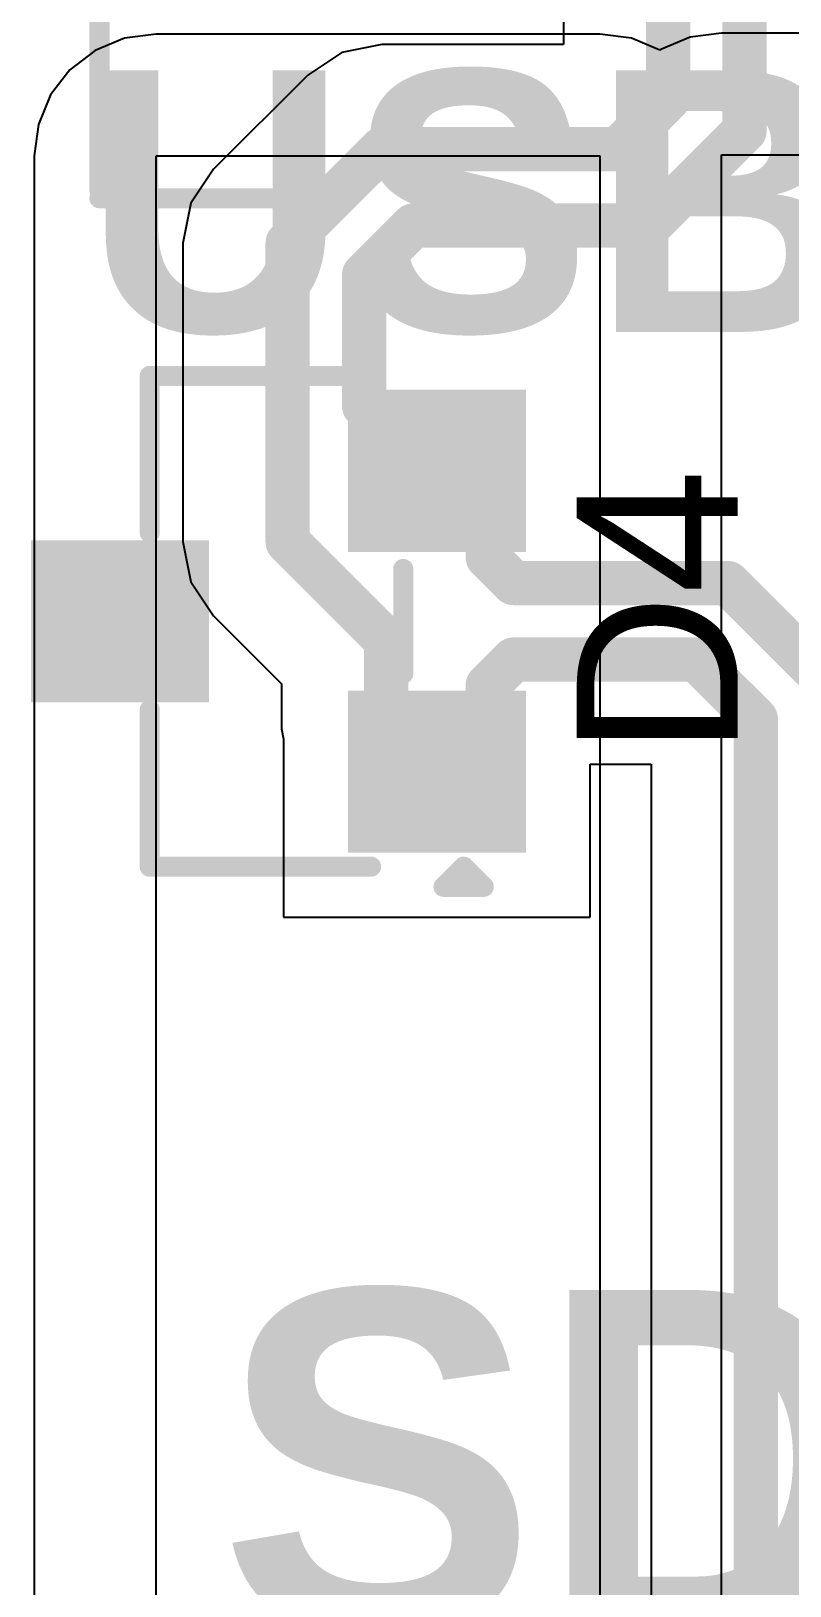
# Model space of a CAD drawing. Header units: inches. Extents: x -3 to 5437, y -3 to 5435.
# Drawn here: x 88.15 to 92.94, y 105.24 to 115.06 of the extents above; entities that cross this region are included whole.
import ezdxf

# ---------------------------------------------------------------- set-up
doc = ezdxf.new("R2010")
doc.units = ezdxf.units.IN
for name, color, linetype in [('PWR', 76, 'Continuous'), ('Top Layer', 1, 'Continuous'), ('Top Overlay', 2, 'Continuous'), ('Top Paste', 8, 'Continuous'), ('Top Solder', 216, 'Continuous')]:
    doc.layers.add(name, color=color, linetype=linetype)
doc.styles.add('Arial', font='', dxfattribs={"height": 0.2})
doc.styles.add('Arial_Bold', font='', dxfattribs={"height": 0.2})
doc.styles.get('Arial').set_extended_font_data('Arial')
doc.styles.get('Arial_Bold').set_extended_font_data('Arial', bold=True)

# ---------------------------------------------------------------- blocks, each defined once
blk = doc.blocks.new('S___23_121')
at = {"layer": 'Top Layer'}
for points in [[(-0.41000045, 1.46000089), (0.41000045, 1.46000089), (0.41000045, 0.54000019), (-0.41000045, 0.54000019)], [(-1.36000109, -0.54000019), (-0.54000019, -0.54000019), (-0.54000019, -1.46000089), (-1.36000109, -1.46000089)], [(0.54000019, -0.54000019), (1.36000109, -0.54000019), (1.36000109, -1.46000089), (0.54000019, -1.46000089)]]:
    blk.add_hatch(color=1, dxfattribs=at).paths.add_polyline_path(points)
at = {"layer": 'Top Paste'}
for points in [[(-0.41000045, 1.46000089), (0.41000045, 1.46000089), (0.41000045, 0.54000019), (-0.41000045, 0.54000019)], [(-1.36000109, -0.54000019), (-0.54000019, -0.54000019), (-0.54000019, -1.46000089), (-1.36000109, -1.46000089)], [(0.54000019, -0.54000019), (1.36000109, -0.54000019), (1.36000109, -1.46000089), (0.54000019, -1.46000089)]]:
    blk.add_hatch(color=8, dxfattribs=at).paths.add_polyline_path(points)
at = {"layer": 'Top Solder'}
for points in [[(-0.51160045, 1.56160089), (0.51160045, 1.56160089), (0.51160045, 0.43840019), (-0.51160045, 0.43840019)], [(-1.46160109, -0.43840019), (-0.43840019, -0.43840019), (-0.43840019, -1.56160089), (-1.46160109, -1.56160089)], [(0.43840019, -0.43840019), (1.46160109, -0.43840019), (1.46160109, -1.56160089), (0.43840019, -1.56160089)]]:
    blk.add_hatch(color=216, dxfattribs=at).paths.add_polyline_path(points)
at = {"layer": 'Top Overlay'}
for points in [[(-1.5494, 0.8128, 0.127, 0.127, 0), (-0.5588, 0.8128, 0.127, 0.127, 0)], [(-1.5494, 0.8128, 0.127, 0.127, 0), (-1.5494, -0.5841999999999999, 0.127, 0.127, 0)], [(0.5588, 0.8128, 0.127, 0.127, 0), (1.5494, 0.8128, 0.127, 0.127, 0)], [(1.5494, 0.8128, 0.127, 0.127, 0), (1.5494, -0.5841999999999999, 0.127, 0.127, 0)], [(-0.3302, -0.7874, 0.127, 0.127, 0), (0.3302, -0.7874, 0.127, 0.127, 0)], [(-1.6764, -1.0414, 0.127, 0.127, 0), (-1.6764, -1.2954, 0.127, 0.127, 0)], [(-1.6764, -1.0414, 0.127, 0.127, 0), (-1.5494, -1.1684, 0.127, 0.127, 0)], [(-1.5494, -1.1684, 0.127, 0.127, 0), (-1.6764, -1.2954, 0.127, 0.127, 0)]]:
    blk.add_lwpolyline(points, format="xyseb", dxfattribs=at)
for points in [[(-1.58115, 0.8128, 0.0635, 0.0635, 1), (-1.51765, 0.8128, 0.0635, 0.0635, 1)], [(-1.58115, 0.8128, 0.0635, 0.0635, 1), (-1.51765, 0.8128, 0.0635, 0.0635, 1)], [(-0.5905499999999999, 0.8128, 0.0635, 0.0635, 1), (-0.52705, 0.8128, 0.0635, 0.0635, 1)], [(0.52705, 0.8128, 0.0635, 0.0635, 1), (0.5905499999999999, 0.8128, 0.0635, 0.0635, 1)], [(1.51765, 0.8128, 0.0635, 0.0635, 1), (1.58115, 0.8128, 0.0635, 0.0635, 1)], [(1.51765, 0.8128, 0.0635, 0.0635, 1), (1.58115, 0.8128, 0.0635, 0.0635, 1)], [(-1.58115, -0.5841999999999999, 0.0635, 0.0635, 1), (-1.51765, -0.5841999999999999, 0.0635, 0.0635, 1)], [(1.51765, -0.5841999999999999, 0.0635, 0.0635, 1), (1.58115, -0.5841999999999999, 0.0635, 0.0635, 1)], [(-0.36195, -0.7874, 0.0635, 0.0635, 1), (-0.29845, -0.7874, 0.0635, 0.0635, 1)], [(0.29845, -0.7874, 0.0635, 0.0635, 1), (0.36195, -0.7874, 0.0635, 0.0635, 1)], [(-1.70815, -1.0414, 0.0635, 0.0635, 1), (-1.64465, -1.0414, 0.0635, 0.0635, 1)], [(-1.70815, -1.0414, 0.0635, 0.0635, 1), (-1.64465, -1.0414, 0.0635, 0.0635, 1)], [(-1.58115, -1.1684, 0.0635, 0.0635, 1), (-1.51765, -1.1684, 0.0635, 0.0635, 1)], [(-1.58115, -1.1684, 0.0635, 0.0635, 1), (-1.51765, -1.1684, 0.0635, 0.0635, 1)], [(-1.70815, -1.2954, 0.0635, 0.0635, 1), (-1.64465, -1.2954, 0.0635, 0.0635, 1)], [(-1.70815, -1.2954, 0.0635, 0.0635, 1), (-1.64465, -1.2954, 0.0635, 0.0635, 1)]]:
    blk.add_lwpolyline(points, format="xyseb", close=True, dxfattribs=at)

msp = doc.modelspace()

# ---------------------------------------------------------------- linework, layer by layer
at = {"layer": 'PWR'}
for p, q in [((88.73785401999999, 115.01531226), (88.5524899, 114.9385306)), ((88.93677665999999, 115.04149966), (88.73785401999999, 115.01531226)), ((91.73822394, 115.04149966), (88.93677665999999, 115.04149966)), ((91.93714657999999, 115.01531226), (91.73822394, 115.04149966)), ((92.11689983999999, 114.9408547), (91.93714657999999, 115.01531226)), ((92.30787735999999, 115.02194166), (92.12251069999999, 114.94516)), ((92.5068, 115.04812906), (92.30787735999999, 115.02194166)), ((95.88499999999999, 115.04812906), (92.5068, 115.04812906)), ((88.5524899, 114.9385306), (88.39331064, 114.81638962)), ((92.12251069999999, 114.94516), (92.11689983999999, 114.9408547)), ((88.39331064, 114.81638962), (88.27116966, 114.65721036)), ((88.27116966, 114.65721036), (88.194388, 114.47184624)), ((88.194388, 114.47184624), (88.16820059999999, 114.2729236)), ((88.16820059999999, 114.2729236), (88.16820059999999, 102.55802958)), ((88.93677665999999, 100.46559536), (88.93677665999999, 114.2729236)), ((88.93677665999999, 114.2729236), (91.73822394, 114.2729236)), ((91.73822394, 114.2729236), (91.73822394, 96.53704594)), ((92.5068, 96.53702562), (92.5068, 114.279553)), ((92.5068, 114.279553), (95.88499999999999, 114.279553))]:
    msp.add_line(p, q, dxfattribs=at)
at = {"layer": 'Top Layer'}
for p, q in [((91.50816344, 115.12546698), (91.50816344, 114.9763258)), ((90.36115277999998, 114.9763258), (90.10843039999999, 114.92605666)), ((91.50816344, 114.9763258), (90.36115277999998, 114.9763258)), ((90.10843039999999, 114.92605666), (89.89418647999999, 114.78290226)), ((89.89418647999999, 114.78290226), (89.30028368, 114.18899946)), ((89.30028368, 114.18899946), (89.15712928, 113.974753)), ((89.15712928, 113.974753), (89.10686014, 113.72203316)), ((89.10686014, 113.72203316), (89.10686014, 111.83554468)), ((89.10686014, 111.83554468), (89.15712928, 111.58282484)), ((89.15712928, 111.58282484), (89.30028368, 111.36857838)), ((89.30028368, 111.36857838), (89.72916014, 110.93970192)), ((89.72916014, 110.93970192), (89.72916014, 110.65444468)), ((89.72916014, 110.65444468), (89.74185252, 110.5906348)), ((89.74185252, 110.5906348), (89.74185252, 109.46614378)), ((91.67785067999999, 109.46614378), (91.67785067999999, 110.43245376)), ((91.67785067999999, 110.43245376), (92.06231269999999, 110.43245376)), ((92.06231269999999, 110.43245376), (92.06231269999999, 97.85862825999999)), ((89.74185252, 109.46614378), (91.67785067999999, 109.46614378))]:
    msp.add_line(p, q, dxfattribs=at)
for points in [[(92.16855328, 114.6501771, 0.2794, 0.2794, 0), (92.16855328, 115.609497, 0.2794, 0.2794, 0)], [(92.65115327999999, 114.4502791, 0.2794, 0.2794, 0), (92.65115327999999, 115.609497, 0.2794, 0.2794, 0)], [(91.85326054, 114.31593596, 0.2794, 0.2794, 0), (92.16855073999999, 114.63122616, 0.2794, 0.2794, 0)], [(92.16855073999999, 114.65017456, 0.2794, 0.2794, 0), (92.16855328, 114.6501771, 0.2794, 0.2794, 0)], [(92.16855073999999, 114.63122616, 0.2794, 0.2794, 0), (92.16855073999999, 114.65017456, 0.2794, 0.2794, 0)], [(92.05315854, 113.83333596, 0.2794, 0.2794, 0), (92.65115073999999, 114.43132816, 0.2794, 0.2794, 0)], [(92.65115073999999, 114.45027656, 0.2794, 0.2794, 0), (92.65115327999999, 114.4502791, 0.2794, 0.2794, 0)], [(92.65115073999999, 114.43132816, 0.2794, 0.2794, 0), (92.65115073999999, 114.45027656, 0.2794, 0.2794, 0)], [(89.76724997999999, 113.72203316, 0.2794, 0.2794, 0), (90.36115277999998, 114.31593596, 0.2794, 0.2794, 0)], [(90.36115277999998, 114.31593596, 0.2794, 0.2794, 0), (91.85326054, 114.31593596, 0.2794, 0.2794, 0)], [(90.24984998, 113.52213516, 0.2794, 0.2794, 0), (90.56105077999999, 113.83333596, 0.2794, 0.2794, 0)], [(90.56105077999999, 113.83333596, 0.2794, 0.2794, 0), (92.05315854, 113.83333596, 0.2794, 0.2794, 0)], [(89.76724997999999, 111.83554468, 0.2794, 0.2794, 0), (89.76724997999999, 113.72203316, 0.2794, 0.2794, 0)], [(90.24984998, 112.69414596, 0.2794, 0.2794, 0), (90.24984998, 113.52213516, 0.2794, 0.2794, 0)], [(90.24984998, 112.69414596, 0.2794, 0.2794, 0), (90.4140178, 112.52997814, 0.2794, 0.2794, 0)], [(90.4140178, 112.52997814, 0.2794, 0.2794, 0), (90.51401759999999, 112.52997814, 0.2794, 0.2794, 0)], [(90.51401759999999, 112.52997814, 0.2794, 0.2794, 0), (91.03015322, 112.01384252, 0.2794, 0.2794, 0)], [(91.03015322, 111.73911358, 0.2794, 0.2794, 0), (91.03015322, 112.01384252, 0.2794, 0.2794, 0)], [(89.76724997999999, 111.83554468, 0.2794, 0.2794, 0), (90.38954998, 111.21324468, 0.2794, 0.2794, 0)], [(91.03015322, 111.73911358, 0.2794, 0.2794, 0), (91.1938232, 111.5754436, 0.2794, 0.2794, 0)], [(91.1938232, 111.5754436, 0.2794, 0.2794, 0), (92.54603791999999, 111.5754436, 0.2794, 0.2794, 0)], [(92.54603791999999, 111.5754436, 0.2794, 0.2794, 0), (93.20530253999999, 110.91617898, 0.2794, 0.2794, 0)], [(90.38954998, 110.65444468, 0.2794, 0.2794, 0), (90.38954998, 111.21324468, 0.2794, 0.2794, 0)], [(91.03015322, 110.92917362, 0.2794, 0.2794, 0), (91.1938232, 111.0928436, 0.2794, 0.2794, 0)], [(91.1938232, 111.0928436, 0.2794, 0.2794, 0), (92.34613991999998, 111.0928436, 0.2794, 0.2794, 0)], [(92.34613991999998, 111.0928436, 0.2794, 0.2794, 0), (92.72270253999999, 110.71628098, 0.2794, 0.2794, 0)], [(91.03015322, 110.65444468, 0.2794, 0.2794, 0), (91.03015322, 110.92917362, 0.2794, 0.2794, 0)], [(92.72270253999999, 86.92113934, 0.2794, 0.2794, 0), (92.72270253999999, 110.71628098, 0.2794, 0.2794, 0)], [(90.38954998, 110.65444468, 0.2794, 0.2794, 0), (90.65985169999999, 110.38414296, 0.2794, 0.2794, 0)], [(90.7598515, 110.38414296, 0.2794, 0.2794, 0), (91.03015322, 110.65444468, 0.2794, 0.2794, 0)], [(90.65985169999999, 110.38414296, 0.2794, 0.2794, 0), (90.7598515, 110.38414296, 0.2794, 0.2794, 0)]]:
    msp.add_lwpolyline(points, format="xyseb", dxfattribs=at)
for points in [[(92.09870074, 114.65017456, 0.1397, 0.1397, 1), (92.23840074, 114.65017456, 0.1397, 0.1397, 1)], [(92.09870074, 114.65017456, 0.1397, 0.1397, 1), (92.23840074, 114.65017456, 0.1397, 0.1397, 1)], [(92.09870074, 114.63122616, 0.1397, 0.1397, 1), (92.23840074, 114.63122616, 0.1397, 0.1397, 1)], [(92.09870074, 114.63122616, 0.1397, 0.1397, 1), (92.23840074, 114.63122616, 0.1397, 0.1397, 1)], [(92.09870328, 114.6501771, 0.1397, 0.1397, 1), (92.23840328, 114.6501771, 0.1397, 0.1397, 1)], [(92.09870328, 114.6501771, 0.1397, 0.1397, 1), (92.23840328, 114.6501771, 0.1397, 0.1397, 1)], [(92.58130073999999, 114.45027656, 0.1397, 0.1397, 1), (92.72100074, 114.45027656, 0.1397, 0.1397, 1)], [(92.58130073999999, 114.45027656, 0.1397, 0.1397, 1), (92.72100074, 114.45027656, 0.1397, 0.1397, 1)], [(92.58130073999999, 114.43132816, 0.1397, 0.1397, 1), (92.72100074, 114.43132816, 0.1397, 0.1397, 1)], [(92.58130073999999, 114.43132816, 0.1397, 0.1397, 1), (92.72100074, 114.43132816, 0.1397, 0.1397, 1)], [(92.58130328, 114.4502791, 0.1397, 0.1397, 1), (92.72100328, 114.4502791, 0.1397, 0.1397, 1)], [(92.58130328, 114.4502791, 0.1397, 0.1397, 1), (92.72100328, 114.4502791, 0.1397, 0.1397, 1)], [(90.29130278, 114.31593596, 0.1397, 0.1397, 1), (90.43100278, 114.31593596, 0.1397, 0.1397, 1)], [(90.29130278, 114.31593596, 0.1397, 0.1397, 1), (90.43100278, 114.31593596, 0.1397, 0.1397, 1)], [(91.78341053999999, 114.31593596, 0.1397, 0.1397, 1), (91.92311054, 114.31593596, 0.1397, 0.1397, 1)], [(91.78341053999999, 114.31593596, 0.1397, 0.1397, 1), (91.92311054, 114.31593596, 0.1397, 0.1397, 1)], [(90.49120078, 113.83333596, 0.1397, 0.1397, 1), (90.63090077999999, 113.83333596, 0.1397, 0.1397, 1)], [(90.49120078, 113.83333596, 0.1397, 0.1397, 1), (90.63090077999999, 113.83333596, 0.1397, 0.1397, 1)], [(91.98330854, 113.83333596, 0.1397, 0.1397, 1), (92.12300853999999, 113.83333596, 0.1397, 0.1397, 1)], [(91.98330854, 113.83333596, 0.1397, 0.1397, 1), (92.12300853999999, 113.83333596, 0.1397, 0.1397, 1)], [(89.69739998, 113.72203316, 0.1397, 0.1397, 1), (89.83709997999999, 113.72203316, 0.1397, 0.1397, 1)], [(89.69739998, 113.72203316, 0.1397, 0.1397, 1), (89.83709997999999, 113.72203316, 0.1397, 0.1397, 1)], [(90.17999997999999, 113.52213516, 0.1397, 0.1397, 1), (90.31969998, 113.52213516, 0.1397, 0.1397, 1)], [(90.17999997999999, 113.52213516, 0.1397, 0.1397, 1), (90.31969998, 113.52213516, 0.1397, 0.1397, 1)], [(90.17999997999999, 112.69414596, 0.1397, 0.1397, 1), (90.31969998, 112.69414596, 0.1397, 0.1397, 1)], [(90.17999997999999, 112.69414596, 0.1397, 0.1397, 1), (90.31969998, 112.69414596, 0.1397, 0.1397, 1)], [(90.3441678, 112.52997814, 0.1397, 0.1397, 1), (90.4838678, 112.52997814, 0.1397, 0.1397, 1)], [(90.3441678, 112.52997814, 0.1397, 0.1397, 1), (90.4838678, 112.52997814, 0.1397, 0.1397, 1)], [(90.4441676, 112.52997814, 0.1397, 0.1397, 1), (90.58386759999999, 112.52997814, 0.1397, 0.1397, 1)], [(90.4441676, 112.52997814, 0.1397, 0.1397, 1), (90.58386759999999, 112.52997814, 0.1397, 0.1397, 1)], [(90.96030321999999, 112.01384252, 0.1397, 0.1397, 1), (91.10000321999999, 112.01384252, 0.1397, 0.1397, 1)], [(90.96030321999999, 112.01384252, 0.1397, 0.1397, 1), (91.10000321999999, 112.01384252, 0.1397, 0.1397, 1)], [(89.69739998, 111.83554468, 0.1397, 0.1397, 1), (89.83709997999999, 111.83554468, 0.1397, 0.1397, 1)], [(89.69739998, 111.83554468, 0.1397, 0.1397, 1), (89.83709997999999, 111.83554468, 0.1397, 0.1397, 1)], [(90.96030321999999, 111.73911358, 0.1397, 0.1397, 1), (91.10000321999999, 111.73911358, 0.1397, 0.1397, 1)], [(90.96030321999999, 111.73911358, 0.1397, 0.1397, 1), (91.10000321999999, 111.73911358, 0.1397, 0.1397, 1)], [(91.1239732, 111.5754436, 0.1397, 0.1397, 1), (91.2636732, 111.5754436, 0.1397, 0.1397, 1)], [(91.1239732, 111.5754436, 0.1397, 0.1397, 1), (91.2636732, 111.5754436, 0.1397, 0.1397, 1)], [(92.47618792, 111.5754436, 0.1397, 0.1397, 1), (92.61588792, 111.5754436, 0.1397, 0.1397, 1)], [(92.47618792, 111.5754436, 0.1397, 0.1397, 1), (92.61588792, 111.5754436, 0.1397, 0.1397, 1)], [(90.31969998, 111.21324468, 0.1397, 0.1397, 1), (90.45939998, 111.21324468, 0.1397, 0.1397, 1)], [(90.31969998, 111.21324468, 0.1397, 0.1397, 1), (90.45939998, 111.21324468, 0.1397, 0.1397, 1)], [(91.1239732, 111.0928436, 0.1397, 0.1397, 1), (91.2636732, 111.0928436, 0.1397, 0.1397, 1)], [(91.1239732, 111.0928436, 0.1397, 0.1397, 1), (91.2636732, 111.0928436, 0.1397, 0.1397, 1)], [(92.27628992, 111.0928436, 0.1397, 0.1397, 1), (92.41598992, 111.0928436, 0.1397, 0.1397, 1)], [(92.27628992, 111.0928436, 0.1397, 0.1397, 1), (92.41598992, 111.0928436, 0.1397, 0.1397, 1)], [(90.96030321999999, 110.92917362, 0.1397, 0.1397, 1), (91.10000321999999, 110.92917362, 0.1397, 0.1397, 1)], [(90.96030321999999, 110.92917362, 0.1397, 0.1397, 1), (91.10000321999999, 110.92917362, 0.1397, 0.1397, 1)], [(92.65285254, 110.71628098, 0.1397, 0.1397, 1), (92.79255254, 110.71628098, 0.1397, 0.1397, 1)], [(92.65285254, 110.71628098, 0.1397, 0.1397, 1), (92.79255254, 110.71628098, 0.1397, 0.1397, 1)], [(90.31969998, 110.65444468, 0.1397, 0.1397, 1), (90.45939998, 110.65444468, 0.1397, 0.1397, 1)], [(90.31969998, 110.65444468, 0.1397, 0.1397, 1), (90.45939998, 110.65444468, 0.1397, 0.1397, 1)], [(90.96030321999999, 110.65444468, 0.1397, 0.1397, 1), (91.10000321999999, 110.65444468, 0.1397, 0.1397, 1)], [(90.96030321999999, 110.65444468, 0.1397, 0.1397, 1), (91.10000321999999, 110.65444468, 0.1397, 0.1397, 1)], [(90.5900017, 110.38414296, 0.1397, 0.1397, 1), (90.72970169999999, 110.38414296, 0.1397, 0.1397, 1)], [(90.5900017, 110.38414296, 0.1397, 0.1397, 1), (90.72970169999999, 110.38414296, 0.1397, 0.1397, 1)], [(90.6900015, 110.38414296, 0.1397, 0.1397, 1), (90.8297015, 110.38414296, 0.1397, 0.1397, 1)], [(90.6900015, 110.38414296, 0.1397, 0.1397, 1), (90.8297015, 110.38414296, 0.1397, 0.1397, 1)]]:
    msp.add_lwpolyline(points, format="xyseb", close=True, dxfattribs=at)
at = {"layer": 'Top Overlay'}
for points in [[(88.57965266, 114.05376732, 0.127, 0.127, 0), (88.57965266, 116.24046602, 0.127, 0.127, 0)], [(88.57965266, 114.00526602, 0.127, 0.127, 0), (89.78845136, 114.00526602, 0.127, 0.127, 0)]]:
    msp.add_lwpolyline(points, format="xyseb", dxfattribs=at)
for points in [[(88.54790265999999, 114.05376732, 0.0635, 0.0635, 1), (88.61140266, 114.05376732, 0.0635, 0.0635, 1)], [(88.54790265999999, 114.00526602, 0.0635, 0.0635, 1), (88.61140266, 114.00526602, 0.0635, 0.0635, 1)], [(89.75670136, 114.00526602, 0.0635, 0.0635, 1), (89.82020136, 114.00526602, 0.0635, 0.0635, 1)]]:
    msp.add_lwpolyline(points, format="xyseb", close=True, dxfattribs=at)

# ---------------------------------------------------------------- block references
at = {"rotation": 90}
msp.add_blockref('S___23_121', (89.70985105999999, 111.3341436), dxfattribs=at)

# ---------------------------------------------------------------- texts
at = {"layer": 'Top Overlay'}
for s, height, rotation, style, p in [('USB', 1.651, 360, 'Arial_Bold', (88.48116669999999, 113.16151104)), ('D4', 1.016, 90, 'Arial', (92.60823489999999, 110.4818085)), ('SD SLOT', 2.159, 360, 'Arial_Bold', (89.33179999999999, 104.95338674))]:
    msp.add_text(s, height=height, rotation=rotation, dxfattribs=dict(at, style=style)).set_placement(p)

doc.saveas('drawing.dxf')
